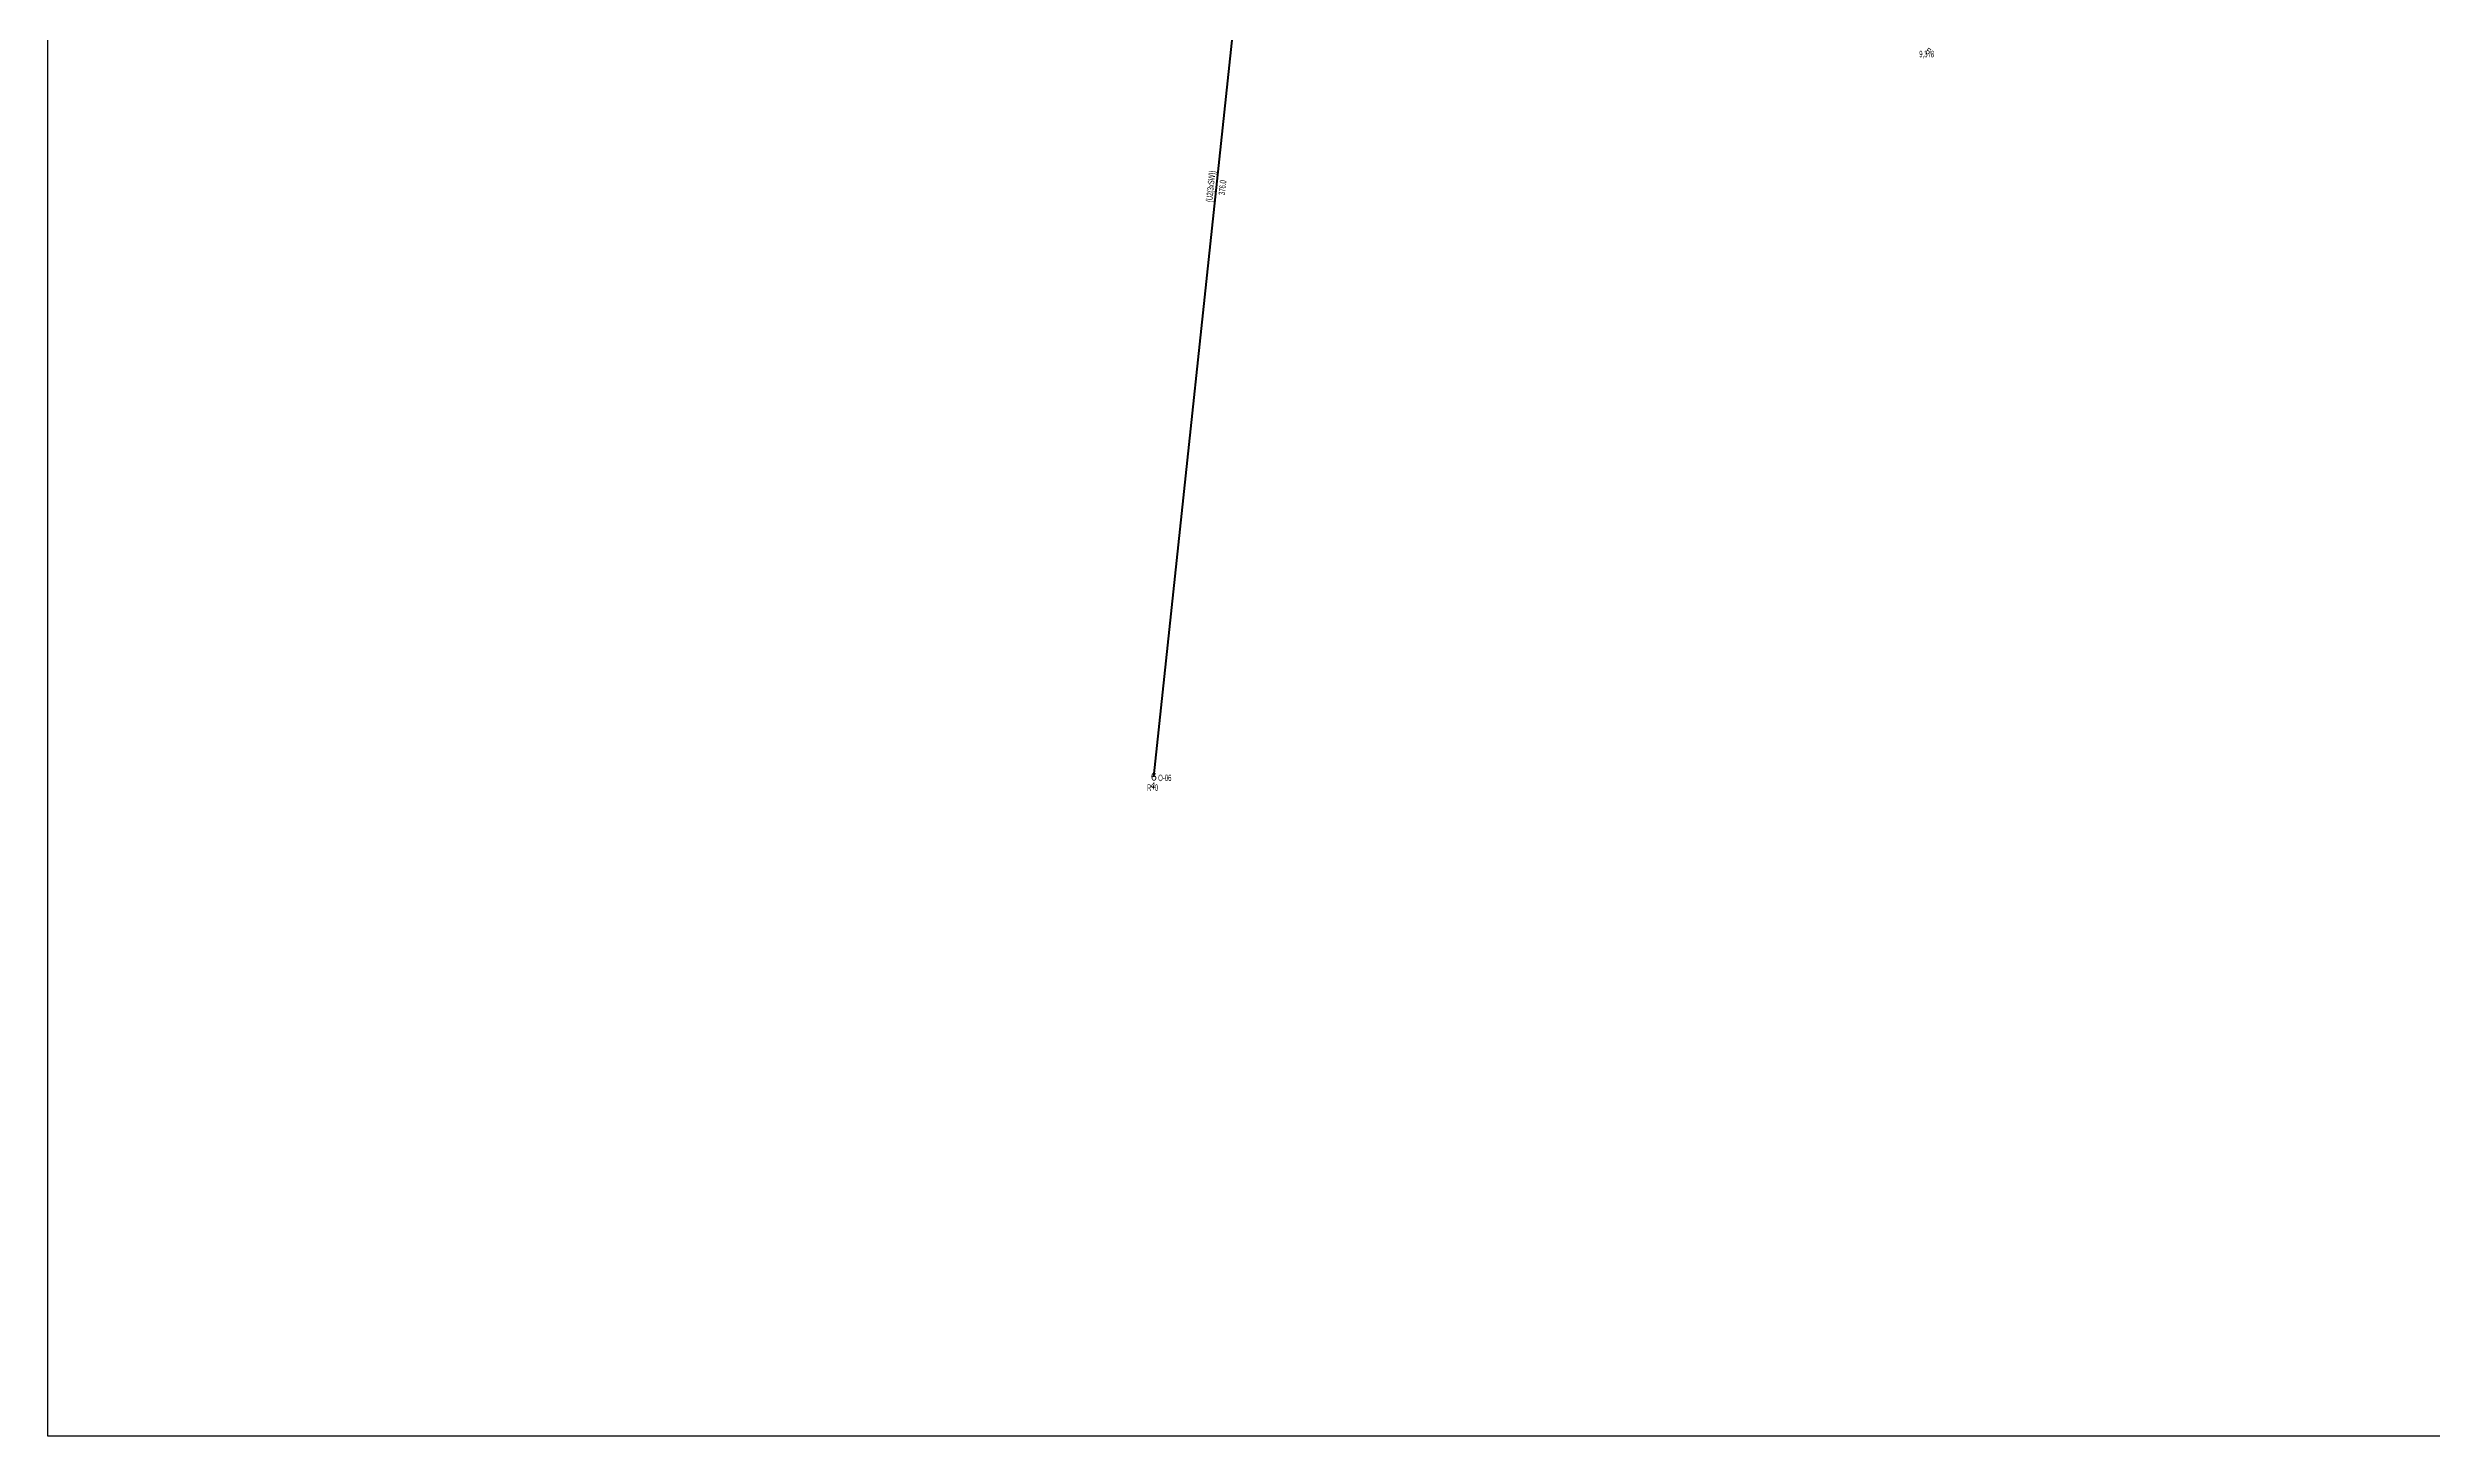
# Model space of a CAD drawing. Header units: millimetres. Extents: x 545573 to 547771, y 4041066 to 4042863.
# Drawn here: x 545573 to 546329, y 4041075 to 4041516 of the extents above; entities that cross this region are included whole.
import ezdxf
from ezdxf.enums import TextEntityAlignment as Align

# ---------------------------------------------------------------- set-up
doc = ezdxf.new("R2010")
doc.units = ezdxf.units.MM
doc.layers.add('ANTET', color=250, linetype='Continuous')
for name, color, linetype, lineweight in [('DIREK_AG_MEVCUT', 120, 'Continuous', 25), ('DIREK_ENH_MEVCUT', 6, 'Continuous', 25), ('HAT_ENH_HAVAI_MEVCUT', 6, 'Continuous', 70)]:
    doc.layers.add(name, color=color, linetype=linetype, lineweight=lineweight)
doc.styles.add('Direk', font='B_CAD')
doc.styles.get("Standard").update_dxf_attribs({"font": 'Arial'})

msp = doc.modelspace()

# ---------------------------------------------------------------- linework, layer by layer
at = {"layer": 'ANTET', "flags": 128}
msp.add_lwpolyline([(545573.06, 4041075.34), (545573.06, 4041955.34), (547243.06, 4041955.34), (547243.06, 4041075.34), (545573.06, 4041075.34)], close=True, dxfattribs=at)
at = {"layer": 'HAT_ENH_HAVAI_MEVCUT'}
msp.add_line((545923.77, 4041284.52), (545963.54, 4041658.52), dxfattribs=at)

# ---------------------------------------------------------------- texts
at = {"layer": 'DIREK_AG_MEVCUT', "width": 0.53}
msp.add_text('9,3 /8', height=2.05, dxfattribs=at).set_placement((546168.8, 4041513.68), align=Align.MIDDLE_CENTER)
at = {"layer": 'DIREK_AG_MEVCUT', "color": 32, "style": 'Direk'}
msp.add_text('5', height=2, rotation=329.62595, dxfattribs=at).set_placement((546169.31, 4041514.55), align=Align.MIDDLE_CENTER)
at = {"layer": 'DIREK_ENH_MEVCUT', "style": 'Direk'}
msp.add_text('6', height=2.5, dxfattribs=at).set_placement((545923.77, 4041284.52), align=Align.MIDDLE_CENTER)
at = {"layer": 'DIREK_ENH_MEVCUT', "width": 0.53}
for s, p in [('R+0', (545923.4, 4041281.03)), ('O-06', (545927.25, 4041284.15))]:
    msp.add_text(s, height=2.05, dxfattribs=at).set_placement(p, align=Align.MIDDLE_CENTER)
at = {"layer": 'DIREK_ENH_MEVCUT', "color": 32, "style": 'Direk'}
msp.add_text('4', height=2, rotation=353.93083, dxfattribs=at).set_placement((545923.47, 4041281.74), align=Align.MIDDLE_CENTER)
at = {"layer": 'HAT_ENH_HAVAI_MEVCUT', "lineweight": 30, "width": 0.53}
msp.add_text('(U2(3xSW))', height=2.05, rotation=83.93083, dxfattribs=at).set_placement((545942.81, 4041471.61), align=Align.CENTER)
msp.add_text('376.0', height=2.05, rotation=83.93083, dxfattribs=at).set_placement((545944.5, 4041471.43), align=Align.TOP_CENTER)

doc.saveas('drawing.dxf')
